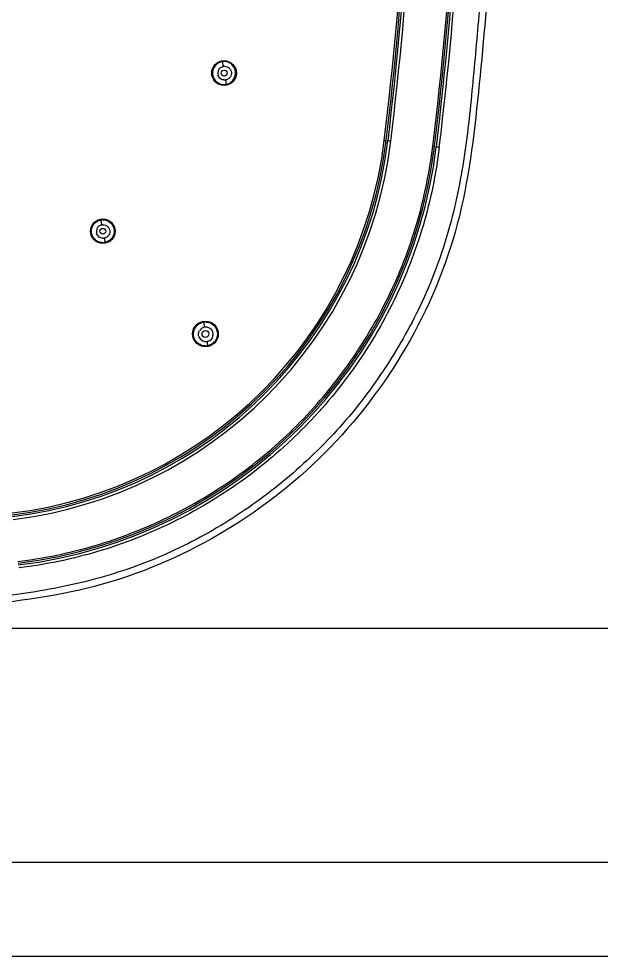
# Model space of a CAD drawing. Extents: x 60834 to 61254, y -28661 to -28364.
# Drawn here: x 61042.1 to 61104.4, y -28661.5 to -28561.4 of the extents above; entities that cross this region are included whole.
import ezdxf

# ---------------------------------------------------------------- set-up
doc = ezdxf.new("R2010")
doc.units = 0
doc.header["$LTSCALE"] = 7
doc.header["$MEASUREMENT"] = 0
doc.layers.get('0').update_dxf_attribs({"color": 2, "linetype": 'CONTINUOUS'})
for name, color, linetype in [('08_ALL_FEATURES', 7, 'CONTINUOUS'), ('DIM', 2, 'CONTINUOUS'), ('TXT', 4, 'CONTINUOUS')]:
    doc.layers.add(name, color=color, linetype=linetype)

# ---------------------------------------------------------------- blocks, each defined once
blk = doc.blocks.new('BORDER')
blk.add_line((0, 0), (1, 0))

msp = doc.modelspace()

# ---------------------------------------------------------------- linework, layer by layer
at = {"layer": '08_ALL_FEATURES', "color": 7, "linetype": 'Continuous'}
for p, q in [((61087.05, -28575.14), (61087.05, -28575.18)), ((61042.18, -28620.05), (61042.14, -28620.05))]:
    msp.add_line(p, q, dxfattribs=at)
for centre, radius in [((61064.07, -28567.24), 1.32), ((61064.07, -28567.24), 0.314), ((61051.12, -28584.12), 1.31), ((61051.12, -28584.12), 0.305), ((61062.08, -28595.08), 1.37), ((61062.08, -28595.08), 0.363)]:
    msp.add_circle(centre, radius, dxfattribs=at)
for centre, radius, start, end in [((60687.24, -28526.49), 402.25, 353.0622, 6.9378), ((60687.24, -28526.49), 402.45, 353.0622, 6.9378), ((60687.24, -28526.49), 397.05, 353.0622, 6.9378), ((60687.24, -28526.49), 397.25, 353.0622, 6.9378), ((60687.76, -28526.5), 396.33, 353.0547, 0.0027), ((60687.51, -28526.49), 397.28, 353.0568, 0.0005), ((60687.73, -28526.5), 401.58, 353.0554, 0.002), ((60687.56, -28526.49), 402.45, 353.0569, 0.0005), ((61064.07, -28567.23), 1.23, 98.9803, 92.1286), ((61064.07, -28567.21), 1.21, 92.1139, 98.9648), ((61064.12, -28567.25), 0.733, 148.27, 198.0551), ((61064.12, -28567.25), 0.736, 92.3611, 99.0459), ((61064.12, -28567.25), 0.734, 272.3311, 279.068), ((61035.91, -28568.91), 45.61, 276.9504, 353.047), ((61035.91, -28568.91), 45.8, 276.9378, 353.0622), ((61035.91, -28568.91), 46, 276.9378, 353.0622), ((61035.91, -28568.91), 46.31, 277.0008, 353.0481), ((61035.91, -28568.91), 51, 276.9378, 353.0622), ((61035.91, -28568.91), 51.2, 276.9378, 353.0622), ((61088.48, -28557.25), 17.93, 263.1878, 263.5), ((61090.29, -28547.99), 27.34, 262.8717, 263.1978), ((61051.11, -28584.1), 1.21, 89.8803, 100.1702), ((61051.15, -28584.15), 0.726, 91.4661, 100.2289), ((61051.15, -28584.14), 0.724, 148.9209, 198.119), ((61051.12, -28584.13), 1.21, 269.7928, 280.2513), ((61051.15, -28584.15), 0.719, 271.3901, 280.2667), ((61062.13, -28595.13), 0.782, 103.6043, 148.1575), ((61062.07, -28595.05), 1.25, 92.3089, 98.8174), ((61062.12, -28595.1), 0.751, 98.6663, 103.5816), ((61062.13, -28595.13), 0.783, 303.3509, 98.8529), ((61062.08, -28595.07), 1.27, 89.9623, 92.3228), ((61062.13, -28595.13), 0.782, 198.139, 278.8684), ((61062.08, -28595.09), 1.26, 269.7386, 278.9395)]:
    msp.add_arc(centre, radius, start, end, dxfattribs=at)
for points, knots in [([(61092.79, -28526.49), (61092.79, -28529.17), (61092.73, -28534.53), (61092.49, -28542.57), (61092.08, -28550.61), (61091.61, -28557.29), (61091.15, -28562.64), (61090.78, -28566.64), (61090.41, -28570.65), (61089.95, -28574.65), (61089.34, -28578.62), (61088.48, -28582.56), (61087.35, -28586.43), (61085.92, -28590.2), (61084.19, -28593.84), (61081.53, -28598.5), (61077.61, -28603.97), (61071.95, -28609.74), (61066.59, -28613.81), (61061.99, -28616.58), (61058.39, -28618.39), (61054.66, -28619.92), (61050.82, -28621.14), (61046.91, -28622.09), (61042.94, -28622.77), (61038.94, -28623.26), (61036.27, -28623.52), (61034.94, -28623.66)], [0, 0, 0, 0, 0.062473, 0.12495, 0.187427, 0.249893, 0.281125, 0.312367, 0.34362, 0.374864, 0.406104, 0.43738, 0.468655, 0.499912, 0.53118, 0.56246, 0.624944, 0.687427, 0.74991, 0.781181, 0.812453, 0.843717, 0.874986, 0.906263, 0.93751, 0.968753, 1, 1, 1, 1]), ([(61093.49, -28526.49), (61093.49, -28531.24), (61093.32, -28540.77), (61092.57, -28555.05), (61091.29, -28569.25), (61089.65, -28583.53), (61084.01, -28596.83), (61075.23, -28608.26), (61063.85, -28617), (61050.49, -28622.66), (61040.6, -28623.79), (61035.43, -28624.31), (61035.01, -28624.35)], [0, 0, 0, 0, 0.11002, 0.220041, 0.330061, 0.440081, 0.550102, 0.660122, 0.770142, 0.880163, 0.990183, 1, 1, 1, 1]), ([(61064, -28566.52), (61063.99, -28566.46), (61063.97, -28566.34), (61063.94, -28566.2), (61063.92, -28566.11), (61063.9, -28566.06), (61063.89, -28566.04), (61063.88, -28566.02), (61063.88, -28566.02)], [0, 0, 0, 0, 0.35469, 0.687117, 0.817475, 0.913477, 0.972889, 1, 1, 1, 1]), ([(61064.15, -28567.98), (61063.99, -28567.99), (61063.67, -28567.89), (61063.47, -28567.62), (61063.42, -28567.47)], [0, 0, 0, 0, 0.49961, 1, 1, 1, 1]), ([(61063.49, -28566.86), (61063.55, -28566.77), (61063.7, -28566.62), (61063.9, -28566.54), (61064, -28566.52)], [0, 0, 0, 0, 0.500503, 1, 1, 1, 1]), ([(61064.09, -28566.51), (61064.19, -28566.51), (61064.41, -28566.55), (61064.59, -28566.67), (61064.66, -28566.75)], [0, 0, 0, 0, 0.499862, 1, 1, 1, 1]), ([(61064.74, -28567.63), (61064.69, -28567.72), (61064.54, -28567.88), (61064.34, -28567.95), (61064.23, -28567.97)], [0, 0, 0, 0, 0.500488, 1, 1, 1, 1]), ([(61064.23, -28567.97), (61064.24, -28568.03), (61064.26, -28568.14), (61064.27, -28568.27), (61064.28, -28568.36), (61064.28, -28568.41), (61064.27, -28568.43), (61064.27, -28568.45), (61064.27, -28568.45)], [0, 0, 0, 0, 0.361105, 0.691124, 0.819387, 0.913892, 0.97272, 1, 1, 1, 1]), ([(61081.18, -28574.42), (61081.21, -28574.43), (61081.25, -28574.43), (61081.31, -28574.44), (61081.35, -28574.44), (61081.36, -28574.45), (61081.37, -28574.44), (61081.38, -28574.45), (61081.38, -28574.45)], [0, 0, 0, 0, 0.386307, 0.717945, 0.840177, 0.928368, 0.981838, 1, 1, 1, 1]), ([(61081.88, -28574.51), (61081.84, -28574.51), (61081.79, -28574.5), (61081.72, -28574.49), (61081.67, -28574.48), (61081.64, -28574.48), (61081.6, -28574.48), (61081.59, -28574.47), (61081.58, -28574.47), (61081.58, -28574.47)], [0, 0, 0, 0, 0.349829, 0.529379, 0.69149, 0.82296, 0.919519, 0.979179, 1, 1, 1, 1]), ([(61042.06, -28619.36), (61044.84, -28619.02), (61050.38, -28617.88), (61058.26, -28614.8), (61065.54, -28610.49), (61072, -28605.01), (61077.47, -28598.56), (61081.8, -28591.28), (61084.87, -28583.38), (61086.02, -28577.84), (61086.36, -28575.05)], [0, 0, 0, 0, 0.124961, 0.249902, 0.374878, 0.4998, 0.624775, 0.749698, 0.874891, 1, 1, 1, 1]), ([(61087.05, -28575.18), (61086.7, -28578), (61085.55, -28583.6), (61082.43, -28591.59), (61078.06, -28598.96), (61072.51, -28605.49), (61065.98, -28611.04), (61058.61, -28615.42), (61050.62, -28618.54), (61045.01, -28619.7), (61042.18, -28620.05)], [0, 0, 0, 0, 0.124953, 0.249901, 0.374875, 0.499798, 0.624776, 0.749698, 0.874894, 1, 1, 1, 1]), ([(61086.54, -28575.07), (61086.54, -28575.08), (61086.53, -28575.07), (61086.52, -28575.07), (61086.49, -28575.07), (61086.47, -28575.07), (61086.45, -28575.06)], [0, 0, 0, 0, 0.064376, 0.255178, 0.569859, 1, 1, 1, 1]), ([(61086.74, -28575.1), (61086.74, -28575.1), (61086.75, -28575.1), (61086.75, -28575.1), (61086.77, -28575.1), (61086.78, -28575.1), (61086.78, -28575.1)], [0, 0, 0, 0, 0.055633, 0.23145, 0.542798, 1, 1, 1, 1]), ([(61086.78, -28575.1), (61086.79, -28575.11), (61086.83, -28575.11), (61086.87, -28575.12), (61086.9, -28575.12)], [0, 0, 0, 0, 0.199548, 1, 1, 1, 1]), ([(61051.12, -28585.34), (61050.97, -28585.34), (61050.66, -28585.28), (61050.27, -28585.04), (61050, -28584.67), (61049.87, -28584.23), (61049.92, -28583.77), (61050.12, -28583.36), (61050.46, -28583.05), (61050.75, -28582.94), (61050.9, -28582.91)], [0, 0, 0, 0, 0.124659, 0.249918, 0.374787, 0.499286, 0.624383, 0.749395, 0.874372, 1, 1, 1, 1]), ([(61050.53, -28583.77), (61050.58, -28583.68), (61050.72, -28583.53), (61050.92, -28583.45), (61051.02, -28583.43)], [0, 0, 0, 0, 0.500149, 1, 1, 1, 1]), ([(61051.02, -28583.43), (61051.01, -28583.37), (61050.99, -28583.28), (61050.96, -28583.16), (61050.95, -28583.08), (61050.93, -28583.01), (61050.92, -28582.96), (61050.91, -28582.93), (61050.9, -28582.91), (61050.9, -28582.91)], [0, 0, 0, 0, 0.354455, 0.530424, 0.689807, 0.821093, 0.917796, 0.976346, 1, 1, 1, 1]), ([(61051.12, -28582.89), (61051.27, -28582.89), (61051.57, -28582.95), (61052.08, -28583.27), (61052.45, -28583.99), (61052.22, -28584.78), (61051.77, -28585.18), (61051.48, -28585.29), (61051.34, -28585.32)], [0, 0, 0, 0, 0.12617, 0.251781, 0.499261, 0.747469, 0.87383, 1, 1, 1, 1]), ([(61051.13, -28583.42), (61051.23, -28583.42), (61051.44, -28583.46), (61051.61, -28583.58), (61051.68, -28583.66)], [0, 0, 0, 0, 0.500224, 1, 1, 1, 1]), ([(61051.16, -28584.87), (61051.01, -28584.87), (61050.7, -28584.78), (61050.51, -28584.51), (61050.46, -28584.37)], [0, 0, 0, 0, 0.500164, 1, 1, 1, 1]), ([(61051.76, -28584.52), (61051.71, -28584.61), (61051.57, -28584.76), (61051.37, -28584.84), (61051.27, -28584.86)], [0, 0, 0, 0, 0.500144, 1, 1, 1, 1]), ([(61051.27, -28584.86), (61051.28, -28584.91), (61051.3, -28585), (61051.32, -28585.1), (61051.33, -28585.17), (61051.33, -28585.23), (61051.34, -28585.28), (61051.34, -28585.3), (61051.34, -28585.32), (61051.34, -28585.32)], [0, 0, 0, 0, 0.365845, 0.540732, 0.696734, 0.824381, 0.91843, 0.97605, 1, 1, 1, 1]), ([(61062.08, -28596.36), (61061.92, -28596.36), (61061.6, -28596.3), (61061.19, -28596.04), (61060.9, -28595.65), (61060.77, -28595.18), (61060.83, -28594.7), (61061.05, -28594.27), (61061.42, -28593.95), (61061.72, -28593.84), (61061.88, -28593.81)], [0, 0, 0, 0, 0.124403, 0.249188, 0.373674, 0.497996, 0.623235, 0.748609, 0.874041, 1, 1, 1, 1]), ([(61062.01, -28594.35), (61062, -28594.29), (61061.98, -28594.16), (61061.95, -28594.01), (61061.92, -28593.91), (61061.91, -28593.86), (61061.9, -28593.83), (61061.89, -28593.81), (61061.88, -28593.81)], [0, 0, 0, 0, 0.348246, 0.68372, 0.816441, 0.913976, 0.973708, 1, 1, 1, 1]), ([(61062.08, -28593.8), (61062.23, -28593.8), (61062.55, -28593.86), (61063.1, -28594.19), (61063.48, -28594.96), (61063.23, -28595.79), (61062.74, -28596.21), (61062.44, -28596.32), (61062.28, -28596.34)], [0, 0, 0, 0, 0.126197, 0.251552, 0.498416, 0.746819, 0.873543, 1, 1, 1, 1]), ([(61062.25, -28595.9), (61062.26, -28595.95), (61062.27, -28596.06), (61062.28, -28596.18), (61062.29, -28596.26), (61062.29, -28596.3), (61062.29, -28596.33), (61062.28, -28596.34), (61062.28, -28596.34)], [0, 0, 0, 0, 0.367349, 0.694779, 0.821026, 0.914196, 0.972609, 1, 1, 1, 1])]:
    msp.add_open_spline(points, degree=3, knots=knots, dxfattribs=at)
for points in [[(61064.66, -28566.75), (61064.73, -28566.83), (61064.78, -28566.92), (61064.82, -28567.02)], [(61064.85, -28567.34), (61064.83, -28567.44), (61064.8, -28567.54), (61064.74, -28567.63)], [(61064.82, -28567.02), (61064.85, -28567.12), (61064.86, -28567.23), (61064.85, -28567.34)], [(61051.68, -28583.66), (61051.75, -28583.73), (61051.8, -28583.83), (61051.83, -28583.92)], [(61051.86, -28584.23), (61051.85, -28584.33), (61051.82, -28584.43), (61051.76, -28584.52)], [(61051.83, -28583.92), (61051.87, -28584.02), (61051.88, -28584.13), (61051.86, -28584.23)], [(61061.38, -28595.37), (61061.35, -28595.26), (61061.34, -28595.15), (61061.35, -28595.03)], [(61061.35, -28595.03), (61061.37, -28594.92), (61061.4, -28594.81), (61061.46, -28594.71)], [(61062.56, -28595.78), (61062.47, -28595.84), (61062.36, -28595.88), (61062.25, -28595.9)]]:
    msp.add_open_spline(points, degree=3, dxfattribs=at)
at = {"layer": 'DIM'}
msp.add_line((60994.48, -28626.49), (61119.88, -28626.49), dxfattribs=at)
at = {"layer": 'TXT'}
msp.add_line((61243.46, -28651.49), (60865.46, -28651.49), dxfattribs=at)

# ---------------------------------------------------------------- block references
at = {"xscale": 420, "yscale": 297, "zscale": 420}
msp.add_blockref('BORDER', (60834.46, -28661.49), dxfattribs=at)

doc.saveas('drawing.dxf')
